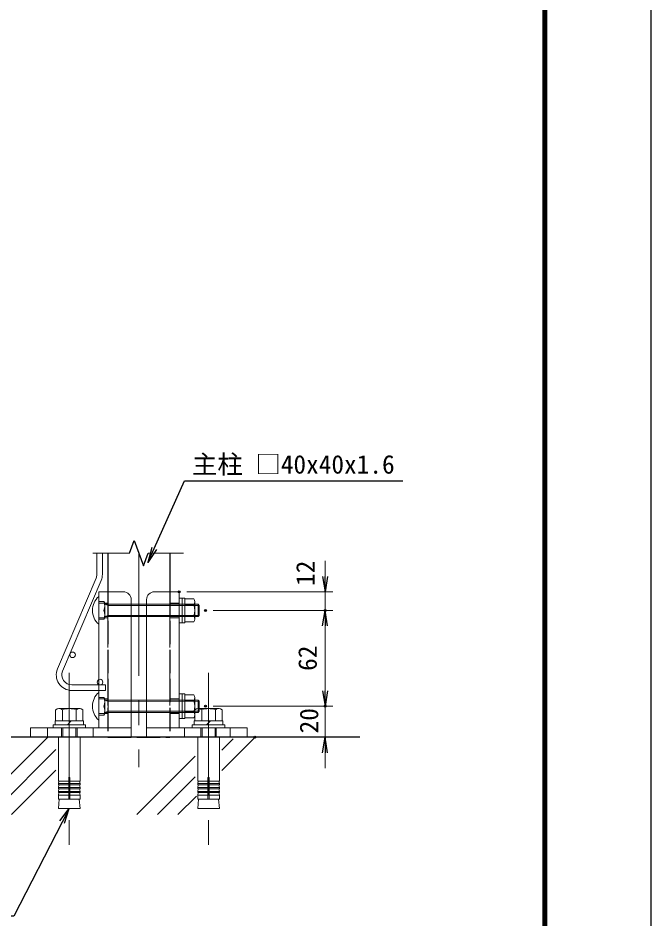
# Model space of a CAD drawing. Units: millimetres, scale not verified. Extents: x -4200 to 4200, y -2970 to 2970.
# Drawn here: x 2564 to 4200, y -985 to 1343 of the extents above; entities that cross this region are included whole.
import ezdxf
from ezdxf.enums import TextEntityAlignment as Align

# ---------------------------------------------------------------- set-up
doc = ezdxf.new("R2010")
doc.units = ezdxf.units.MM
doc.header["$LTSCALE"] = 10
doc.header["$PDMODE"] = 32
doc.header["$PDSIZE"] = 5
doc.linetypes.add('DASHED', pattern=[7.5, 6, -1.5])
doc.linetypes.add('USER1', pattern=[50.8, 31.75, -6.35, 6.35, -6.35])
for name, color, linetype, lineweight in [('0-0_D-STR-DIM', 7, 'Continuous', 13), ('0-1_D-STR3', 3, 'Continuous', 13), ('0-2_D-BMK', 2, 'USER1', 13), ('0-3_D-STR1', 1, 'Continuous', 25), ('0-4_D-STR2', 7, 'Continuous', 13), ('0-5_0', 7, 'Continuous', 25), ('0-6_Defpoints', 7, 'Continuous', 25), ('0-7_D-STR-TXT', 7, 'Continuous', 25), ('0-A_D-DCR-HCH', 7, 'Continuous', 13), ('0-C_D-BGD', 7, 'Continuous', 25), ('0-D_D-TTL', 7, 'Continuous', 25)]:
    doc.layers.add(name, color=color, linetype=linetype, lineweight=lineweight)
doc.styles.add('ＭＳ ゴシック', font='')
doc.styles.get('ＭＳ ゴシック').set_extended_font_data('MS Gothic')

# ---------------------------------------------------------------- blocks, each defined once
blk = doc.blocks.new('ベースプレート部品\u3000側面図')
at = {"layer": '0-1_D-STR3'}
for p, q in [((39172.31, 25706.48), (39012.31, 25706.48)), ((39012.31, 25706.48), (39012.31, 24826.48)), ((39222.31, 24766.48), (39222.31, 25656.48)), ((39222.31, 24826.48), (38572.31, 24826.48)), ((38572.31, 24826.48), (38572.31, 24766.48)), ((39222.31, 24766.48), (38572.31, 24766.48))]:
    blk.add_line(p, q, dxfattribs=at)
at = {"layer": '0-1_D-STR3', "linetype": 'DASHED'}
for p, q in [((39072.31, 25706.48), (39072.31, 24826.48)), ((39072.31, 25633.98), (39012.31, 25633.98)), ((39072.31, 25538.98), (39012.31, 25538.98)), ((39072.31, 25013.98), (39012.31, 25013.98)), ((39072.31, 24918.98), (39012.31, 24918.98)), ((38682.31, 24826.48), (38682.31, 24766.48)), ((38977.31, 24826.48), (38977.31, 24766.48))]:
    blk.add_line(p, q, dxfattribs=at)
at = {"layer": '0-1_D-STR3'}
blk.add_arc((39172.31, 25656.48), 50, 0, 90, dxfattribs=at)
blk = doc.blocks.new('JIS 丸頭角根ボルト(1W.1SW.1N)')
at = {"layer": '0-1_D-STR3'}
for p, q in [((45838.32, 21671.22), (45838.32, 21851.22)), ((46378.32, 21841.22), (46378.32, 21681.22)), ((46394.32, 21841.22), (46378.32, 21841.22)), ((46394.32, 21836.22), (46394.32, 21686.22)), ((46394.32, 21836.22), (46452.32, 21836.22)), ((45838.32, 21817.72), (45872.32, 21817.72)), ((45872.32, 21817.72), (45878.32, 21807.32)), ((45878.32, 21715.11), (45878.32, 21807.32)), ((45878.32, 21801.22), (46480.32, 21801.27)), ((45878.32, 21801.22), (45900.32, 21793.22)), ((45900.32, 21721.22), (45900.32, 21801.22)), ((45900.32, 21793.22), (46488.32, 21793.27)), ((46394.32, 21798.72), (46452.32, 21798.72)), ((46459.32, 21819), (46459.32, 21703.54)), ((46480.32, 21721.27), (46480.32, 21801.27)), ((46480.32, 21801.27), (46488.32, 21793.27)), ((46488.32, 21729.27), (46488.32, 21793.27)), ((45872.32, 21704.72), (45878.32, 21715.11)), ((45878.32, 21721.22), (45900.32, 21729.22)), ((45878.32, 21721.22), (46480.32, 21721.27)), ((45900.32, 21729.22), (46488.32, 21729.27)), ((46394.32, 21723.72), (46452.32, 21723.72)), ((46480.32, 21721.27), (46488.32, 21729.27)), ((45838.32, 21704.72), (45872.32, 21704.72)), ((46394.32, 21686.22), (46452.32, 21686.22))]:
    blk.add_line(p, q, dxfattribs=at)
blk.add_lwpolyline([(46378.32, 21841.22), (46378.32, 21681.22), (46358.32, 21681.22), (46358.32, 21841.22)], close=True, dxfattribs=at)
blk.add_lwpolyline([(46394.32, 21841.22), (46394.32, 21681.22), (46378.32, 21681.22)], dxfattribs=at)
for centre, radius, start, end in [((45919.57, 21761.22), 121.25, 132.07502, 227.92498), ((46430.87, 21817.47), 28.48, 318.83491, 41.16509), ((45808.31, 21789.47), 69.97, 336.18668, 23.81332), ((46355.37, 21761.22), 103.95, 338.85295, 21.14705), ((45808.83, 21732.97), 69.49, 336.0128, 23.9872), ((46430.85, 21704.97), 28.5, 318.86505, 41.13495)]:
    blk.add_arc(centre, radius, start, end, dxfattribs=at)
blk = doc.blocks.new('_Open')
at = {"layer": '0-5_0'}
blk.add_line((-10, 1.667), (0, 0), dxfattribs=at)
blk.add_lwpolyline([(-10, -1.667), (0, 0), (-10, 0)], dxfattribs=at)
blk = doc.blocks.new('BREAK')
at = {"layer": '0-5_0'}
for p, q in [((352.4, 128.3), (0, 256.5)), ((-352.4, -128.3), (352.4, 128.3)), ((0, -256.5), (-352.4, -128.3))]:
    blk.add_line(p, q, dxfattribs=at)
blk = doc.blocks.new('MLeader13')
at = {"layer": '0-7_D-STR-TXT'}
blk.add_line((2672.32, -734.13), (2696.51, -701.58), dxfattribs=at)
for points in [[(2684.18, -740.21), (2696.51, -701.58), (2678.25, -737.17)], [(2678.25, -737.17), (2553.51, -980.3), (1802.79, -980.3), (1795.59, -980.3)]]:
    blk.add_lwpolyline(points, dxfattribs=at)
blk = doc.blocks.new('MLeader14')
at = {"layer": '0-0_D-STR-DIM', "lineweight": 25}
blk.add_line((2922.12, -32.14), (2899.75, -65.96), dxfattribs=at)
for points in [[(2916.03, -29.42), (2994, 145.55), (3282.24, 145.55), (3559.07, 145.55)], [(2909.94, -26.71), (2899.75, -65.96), (2916.03, -29.42)]]:
    blk.add_lwpolyline(points, dxfattribs=at)

msp = doc.modelspace()

# ---------------------------------------------------------------- linework, layer by layer
at = {"layer": '0-0_D-STR-DIM'}
for p, q in [((3357.66, -101.57), (3357.66, -61.57)), ((3000.51, -141.57), (3377.66, -141.57)), ((3357.66, -141.57), (3357.66, -189.58)), ((3068.53, -189.58), (3377.66, -189.58)), ((3068.53, -189.58), (3377.66, -189.58)), ((3357.66, -229.58), (3357.66, -397.58)), ((3357.66, -229.58), (3357.66, -269.58)), ((3357.66, -397.58), (3357.66, -357.58)), ((3068.53, -437.58), (3377.66, -437.58)), ((3068.53, -437.58), (3377.66, -437.58)), ((3357.66, -517.58), (3357.66, -437.58)), ((3196.52, -517.58), (3377.66, -517.58)), ((3357.66, -557.58), (3357.66, -597.58))]:
    msp.add_line(p, q, dxfattribs=at)
at = {"layer": '0-1_D-STR3'}
for p, q in [((2661.31, -475.58), (2661.31, -446.78)), ((2724.22, -443.58), (2669.72, -443.58)), ((2678.91, -446.78), (2678.91, -475.58)), ((2714.11, -446.78), (2714.11, -475.58)), ((2731.71, -475.58), (2731.71, -446.78)), ((3021.31, -475.58), (3021.31, -446.78)), ((3084.22, -443.58), (3029.72, -443.58)), ((3038.91, -446.78), (3038.91, -475.58)), ((3074.11, -446.78), (3074.11, -475.58)), ((3091.71, -475.58), (3091.71, -446.78)), ((2691.51, -485.58), (2701.51, -475.58)), ((3051.51, -485.58), (3061.51, -475.58)), ((2676.51, -517.58), (2676.51, -493.58)), ((2679.71, -517.58), (2679.71, -493.58)), ((2713.31, -517.58), (2713.31, -493.58)), ((2716.51, -517.58), (2716.51, -493.58)), ((3036.51, -517.58), (3036.51, -493.58)), ((3039.71, -517.58), (3039.71, -493.58)), ((3073.31, -517.58), (3073.31, -493.58)), ((3076.51, -517.58), (3076.51, -493.58)), ((2576.51, -517.58), (3176.51, -517.58)), ((2695.01, -622.42), (2695.01, -677.58)), ((2698.01, -622.42), (2698.01, -677.58)), ((3055.01, -622.42), (3055.01, -677.58)), ((3058.01, -622.42), (3058.01, -677.58)), ((2695.01, -647.58), (2667.68, -647.58)), ((2695.01, -637.58), (2668.51, -637.58)), ((2698.01, -637.58), (2724.51, -637.58)), ((2698.01, -647.58), (2724.51, -647.58)), ((3055.01, -647.58), (3027.68, -647.58)), ((3055.01, -637.58), (3028.51, -637.58)), ((3058.01, -637.58), (3084.51, -637.58)), ((3058.01, -647.58), (3084.51, -647.58)), ((2695.01, -657.58), (2668.51, -657.58)), ((2695.01, -667.58), (2668.51, -667.58)), ((2698.01, -657.58), (2724.51, -657.58)), ((2698.01, -667.58), (2724.51, -667.58)), ((3055.01, -657.58), (3028.51, -657.58)), ((3055.01, -667.58), (3028.51, -667.58)), ((3058.01, -657.58), (3084.51, -657.58)), ((3058.01, -667.58), (3084.51, -667.58))]:
    msp.add_line(p, q, dxfattribs=at)
for points in [[(2738.51, -485.58), (2738.51, -493.58), (2654.51, -493.58), (2654.51, -485.58)], [(3098.51, -485.58), (3098.51, -493.58), (3014.51, -493.58), (3014.51, -485.58)]]:
    msp.add_lwpolyline(points, close=True, dxfattribs=at)
for points in [[(2659.71, -485.58), (2659.71, -475.58), (2733.31, -475.58), (2733.31, -485.58)], [(3019.71, -485.58), (3019.71, -475.58), (3093.31, -475.58), (3093.31, -485.58)], [(2698.01, -630.92), (2724.51, -630.92), (2724.51, -517.58), (2668.51, -517.58), (2668.51, -630.92), (2695.01, -630.92)], [(3058.01, -630.92), (3084.51, -630.92), (3084.51, -517.58), (3028.51, -517.58), (3028.51, -630.92), (3055.01, -630.92)], [(2669.76, -630.92), (2668.51, -637.58), (2668.51, -640.92), (2695.01, -640.92)], [(2669.76, -640.92), (2668.51, -647.58), (2668.51, -650.92), (2695.01, -650.92)], [(2669.76, -650.92), (2668.51, -657.58), (2668.51, -660.92), (2695.01, -660.92)], [(2723.26, -630.92), (2724.51, -637.58), (2724.51, -640.92), (2698.01, -640.92)], [(2723.26, -640.92), (2724.51, -647.58), (2724.51, -650.92), (2698.01, -650.92)], [(2723.26, -650.92), (2724.51, -657.58), (2724.51, -660.92), (2698.01, -660.92)], [(3029.76, -630.92), (3028.51, -637.58), (3028.51, -640.92), (3055.01, -640.92)], [(3029.76, -640.92), (3028.51, -647.58), (3028.51, -650.92), (3055.01, -650.92)], [(3029.76, -650.92), (3028.51, -657.58), (3028.51, -660.92), (3055.01, -660.92)], [(3083.26, -630.92), (3084.51, -637.58), (3084.51, -640.92), (3058.01, -640.92)], [(3083.26, -640.92), (3084.51, -647.58), (3084.51, -650.92), (3058.01, -650.92)], [(3083.26, -650.92), (3084.51, -657.58), (3084.51, -660.92), (3058.01, -660.92)], [(2723.26, -660.92), (2724.51, -667.58), (2724.51, -677.58), (2668.51, -677.58), (2668.51, -667.58), (2669.76, -660.92)], [(3083.26, -660.92), (3084.51, -667.58), (3084.51, -677.58), (3028.51, -677.58), (3028.51, -667.58), (3029.76, -660.92)], [(2722.41, -677.58), (2724.51, -701.58), (2668.51, -701.58), (2670.61, -677.58)], [(2724.51, -677.58), (2697.76, -677.58), (2668.51, -677.58)], [(3082.41, -677.58), (3084.51, -701.58), (3028.51, -701.58), (3030.61, -677.58)], [(3084.51, -677.58), (3057.76, -677.58), (3028.51, -677.58)]]:
    msp.add_lwpolyline(points, dxfattribs=at)
for centre, radius, start, end in [((2670.11, -457.26), 13.68, 49.96723, 130.03277), ((2696.51, -493.58), 50, 69.39031, 110.60969), ((2722.91, -457.02), 13.5, 49.3117, 130.6883), ((3030.11, -457.26), 13.68, 49.96723, 130.03277), ((3056.51, -493.58), 50, 69.39031, 110.60969), ((3082.91, -457.02), 13.5, 49.3117, 130.6883), ((2696.51, -622.42), 1.5, 0, 180), ((3056.51, -622.42), 1.5, 0, 180)]:
    msp.add_arc(centre, radius, start, end, dxfattribs=at)
at = {"layer": '0-2_D-BMK'}
for p, q in [((2876.51, -41.71), (2876.51, -594.63)), ((2696.51, -351.18), (2696.51, -843.2)), ((3056.51, -351.18), (3056.51, -843.2))]:
    msp.add_line(p, q, dxfattribs=at)
at = {"layer": '0-3_D-STR1'}
for p, q in [((2796.51, -41.71), (2796.51, -141.58)), ((2956.51, -41.71), (2956.51, -141.58))]:
    msp.add_line(p, q, dxfattribs=at)
at = {"layer": '0-3_D-STR1', "linetype": 'DASHED'}
for p, q in [((2796.51, -141.58), (2796.51, -517.58)), ((2956.51, -141.58), (2956.51, -517.58)), ((2796.51, -517.58), (2956.51, -517.58))]:
    msp.add_line(p, q, dxfattribs=at)
at = {"layer": '0-4_D-STR2'}
for p, q in [((2767.71, -96.44), (2767.71, -41.72)), ((2782.11, -96.44), (2782.11, -41.72)), ((2666.09, -341.05), (2765.68, -106.44)), ((2679.35, -346.67), (2778.93, -112.07)), ((2790.11, -382.28), (2702.91, -382.28)), ((2790.11, -382.28), (2790.11, -396.68)), ((2790.11, -396.68), (2702.91, -396.68))]:
    msp.add_line(p, q, dxfattribs=at)
for centre in [(2705.04, -304.57), (2776.11, -375.08)]:
    msp.add_circle(centre, 7.2, dxfattribs=at)
for centre, radius, start, end in [((2742.11, -96.44), 25.6, 337, 0), ((2742.11, -96.44), 40, 337, 0), ((2702.91, -356.68), 40, 157, 270), ((2702.91, -356.68), 25.6, 157, 270)]:
    msp.add_arc(centre, radius, start, end, dxfattribs=at)
at = {"layer": '0-6_Defpoints'}
for p in [(2980.51, -141.57), (3048.53, -189.58), (3357.66, -189.58), (3048.53, -437.58), (3357.66, -437.58), (3357.66, -437.58), (3176.52, -517.58)]:
    msp.add_point(p, dxfattribs=at)
at = {"layer": '0-A_D-DCR-HCH'}
for p, q in [((2757.52, -41.71), (2852.57, -41.71)), ((2900.45, -41.71), (2991.38, -41.71)), ((2440.92, -717.58), (2640.92, -517.58)), ((3091.1, -603.79), (3177.31, -517.58)), ((3091.1, -550.76), (3120.2, -521.66)), ((2493.95, -717.58), (2661.89, -549.64)), ((2871.25, -717.58), (3021.9, -566.93)), ((2546.98, -717.58), (2661.89, -602.68)), ((2924.28, -717.58), (3021.9, -619.96)), ((2977.31, -717.58), (3025.16, -669.73))]:
    msp.add_line(p, q, dxfattribs=at)
at = {"layer": '0-C_D-BGD'}
msp.add_line((3447.97, -517.58), (2438.06, -517.58), dxfattribs=at)
at = {"layer": '0-D_D-TTL', "color": 2}
msp.add_lwpolyline([(-4199.62, 2970), (4200.38, 2970), (4200.38, -2970), (-4199.62, -2970)], close=True, dxfattribs=at)
at = {"layer": '0-D_D-TTL'}
for points in [[(-3929.62, 2750), (3930.38, 2750), (3930.38, -2750), (-3929.62, -2750)], [(-3927.12, 2747.5), (3927.88, 2747.5), (3927.88, -2747.5), (-3927.12, -2747.5)], [(-3924.62, 2745), (3925.38, 2745), (3925.38, -2745), (-3924.62, -2745)], [(-3922.12, 2742.5), (3922.88, 2742.5), (3922.88, -2742.5), (-3922.12, -2742.5)], [(-3919.62, 2740), (3920.38, 2740), (3920.38, -2740), (-3919.62, -2740)]]:
    msp.add_lwpolyline(points, close=True, dxfattribs=at)

# ---------------------------------------------------------------- block references
at = {"layer": '0-0_D-STR-DIM'}
msp.add_blockref('MLeader14', (0, 0), dxfattribs=at)
at = {"layer": '0-0_D-STR-DIM', "xscale": 4, "yscale": 4}
for p, rotation in [((3357.66, -141.57), 270), ((3357.66, -189.58), 90), ((3357.66, -189.58), 90), ((3357.66, -437.58), 270), ((3357.66, -437.58), 270), ((3357.66, -517.58), 90)]:
    msp.add_blockref('_Open', p, dxfattribs=dict(at, rotation=rotation))
at = {"layer": '0-0_D-STR-DIM', "yscale": 0.4}
for name, p, xscale in [('ベースプレート部品\u3000側面図', (-12832.41, -10424.17), 0.4), ('JIS 丸頭角根ボルト(1W.1SW.1N)', (-15562.82, -8894.07), 0.4), ('ベースプレート部品\u3000側面図', (18585.43, -10424.17), -0.4), ('JIS 丸頭角根ボルト(1W.1SW.1N)', (-15562.82, -9142.07), 0.4)]:
    msp.add_blockref(name, p, dxfattribs=dict(at, xscale=xscale))
at = {"layer": '0-7_D-STR-TXT'}
msp.add_blockref('MLeader13', (0, 0), dxfattribs=at)
at = {"layer": '0-A_D-DCR-HCH', "xscale": 0.09333333, "yscale": 0.09333333, "rotation": 270}
msp.add_blockref('BREAK', (2876.51, -41.71), dxfattribs=at)

# ---------------------------------------------------------------- texts
at = {"layer": '0-0_D-STR-DIM', "style": 'ＭＳ ゴシック'}
for s, p in [('12', (3345.51, -126.42)), ('62', (3350.91, -346.06)), ('20', (3354.64, -507.74))]:
    msp.add_text(s, height=48.09, rotation=90, dxfattribs=at).set_placement(p, align=Align.BOTTOM_LEFT)
at = {"layer": '0-7_D-STR-TXT', "style": 'ＭＳ ゴシック'}
msp.add_text('主柱 □40x40x1.6', height=48.09, dxfattribs=at).set_placement((3013.82, 149.67), align=Align.BOTTOM_LEFT)

doc.saveas('drawing.dxf')
